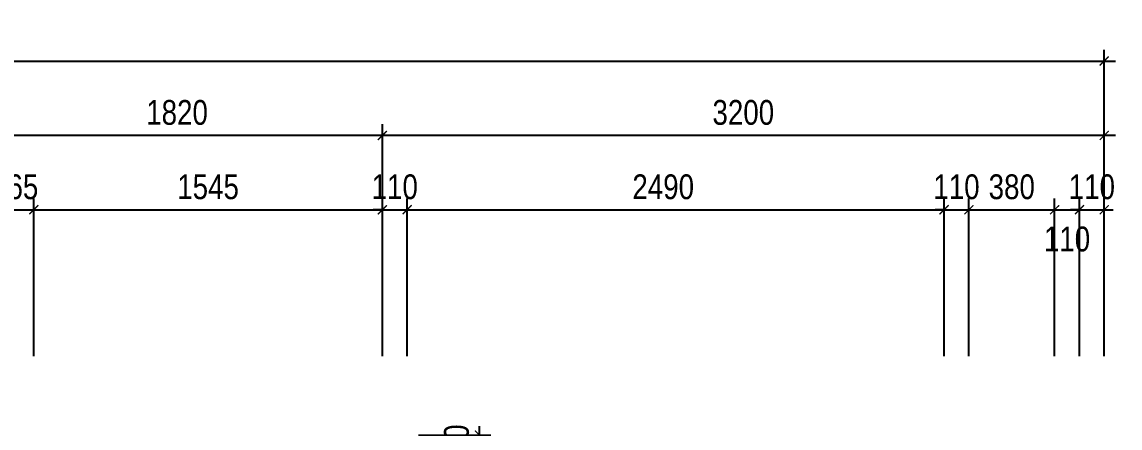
# Model space of a CAD drawing. Header units: millimetres. Extents: x -82962 to 19744, y -138000 to 4535.
# Drawn here: x -62979 to -58112, y -65205 to -63403 of the extents above; entities that cross this region are included whole.
import ezdxf

# ---------------------------------------------------------------- set-up
doc = ezdxf.new("R2010")
doc.units = ezdxf.units.MM
doc.header["$LTSCALE"] = 1000
doc.header["$MEASUREMENT"] = 0
doc.header["$PDMODE"] = 3
doc.layers.get('0').update_dxf_attribs({"lineweight": 30})
doc.layers.get('DEFPOINTS').update_dxf_attribs({"color": 4, "lineweight": 30})
doc.layers.add('THAY', color=4, linetype='Continuous', lineweight=30)
doc.styles.add('dim', font='arial.ttf', dxfattribs={"width": 0.8})
doc.dimstyles.new('1-100-100', dxfattribs={"dimscale": 0, "dimtxt": 2.2, "dimasz": 0.8, "dimexe": 1, "dimexo": 1, "dimgap": 0.9, "dimtad": 1, "dimdec": 0, "dimzin": 0, "dimdsep": 46, "dimtxsty": 'dim', "dimblk1": 'ARCHTICK', "dimblk2": 'ARCHTICK', "dimsah": 1, "dimcen": 1, "dimdle": 1, "dimclrd": 256, "dimclre": 256, "dimclrt": 1, "dimadec": 0, "dimazin": 0, "dimtfac": 0.0001, "dimtdec": 0, "dimtix": 1, "dimtmove": 2, "dimatfit": 3, "dimldrblk": 'DOT', "dimfxl": 100, "dimtolj": 1, "dimtzin": 0, "dimarcsym": 0})

# ---------------------------------------------------------------- blocks, each defined once
blk = doc.blocks.new('_ARCHTICK')
at = {"color": 0, "linetype": 'ByBlock', "const_width": 0.15}
blk.add_lwpolyline([(-0.5, -0.5), (0.5, 0.5)], dxfattribs=at)
blk = doc.blocks.new('*D1352')
at = {"layer": 'DEFPOINTS', "color": 0, "ltscale": 0.2, "transparency": 16777216}
for p in [(-62926.9, -64236.5), (-63091.9, -64936.5), (-62926.9, -64936.5)]:
    blk.add_point(p, dxfattribs=at)
at = {"layer": 'THAY', "lineweight": -2, "ltscale": 0.2, "transparency": 16777216}
for p, q in [((-63091.9, -64886.5), (-63091.9, -64186.5)), ((-62926.9, -64886.5), (-62926.9, -64186.5)), ((-63091.9, -64236.5), (-63131.9, -64236.5)), ((-63091.9, -64236.5), (-62926.9, -64236.5)), ((-62926.9, -64236.5), (-62886.9, -64236.5))]:
    blk.add_line(p, q, dxfattribs=at)
at = {"layer": 'THAY', "lineweight": -2, "ltscale": 0.2, "transparency": 16777216, "xscale": 40.00000032884265, "yscale": 40.00000032884265, "zscale": 40.00000032884265}
blk.add_blockref('_ARCHTICK', (-63091.9, -64236.5), dxfattribs=at)
at = {"layer": 'THAY', "lineweight": -2, "ltscale": 0.2, "transparency": 16777216, "xscale": 40.00000032884265, "yscale": 40.00000032884265, "zscale": 40.00000032884265, "rotation": 180}
blk.add_blockref('_ARCHTICK', (-62926.9, -64236.5), dxfattribs=at)
at = {"layer": 'THAY', "color": 1, "ltscale": 0.2, "transparency": 16777216, "insert": (-63009.4, -64135.3), "char_height": 110, "attachment_point": 5, "style": 'dim'}
blk.add_mtext('\\A1;165', dxfattribs=at)
blk = doc.blocks.new('_DOT')
at = {"color": 0, "linetype": 'ByBlock', "ltscale": 10}
blk.add_line((-0.5, 0), (-1, 0), dxfattribs=at)
at = {"color": 0, "linetype": 'ByBlock', "ltscale": 10, "const_width": 0.5}
blk.add_lwpolyline([(-0.25, 0, 1), (0.25, 0, 1)], format="xyb", close=True, dxfattribs=at)
blk = doc.blocks.new('*D1353')
at = {"layer": 'DEFPOINTS', "color": 0, "ltscale": 0.2, "transparency": 16777216}
for p in [(-61381.9, -64236.5), (-62926.9, -64936.5), (-61381.9, -64936.5)]:
    blk.add_point(p, dxfattribs=at)
at = {"layer": 'THAY', "lineweight": -2, "ltscale": 0.2, "transparency": 16777216}
for p, q in [((-62926.9, -64886.5), (-62926.9, -64186.5)), ((-61381.9, -64886.5), (-61381.9, -64186.5)), ((-62976.9, -64236.5), (-61331.9, -64236.5))]:
    blk.add_line(p, q, dxfattribs=at)
at = {"layer": 'THAY', "lineweight": -2, "ltscale": 0.2, "transparency": 16777216, "xscale": 40.00000032884265, "yscale": 40.00000032884265, "zscale": 40.00000032884265, "rotation": 180}
blk.add_blockref('_ARCHTICK', (-62926.9, -64236.5), dxfattribs=at)
at = {"layer": 'THAY', "lineweight": -2, "ltscale": 0.2, "transparency": 16777216, "xscale": 40.00000032884265, "yscale": 40.00000032884265, "zscale": 40.00000032884265}
blk.add_blockref('_ARCHTICK', (-61381.9, -64236.5), dxfattribs=at)
at = {"layer": 'THAY', "color": 1, "ltscale": 0.2, "transparency": 16777216, "insert": (-62154.4, -64135.3), "char_height": 110, "attachment_point": 5, "style": 'dim'}
blk.add_mtext('\\A1;1545', dxfattribs=at)
blk = doc.blocks.new('*D1354')
at = {"layer": 'DEFPOINTS', "color": 0, "ltscale": 0.2, "transparency": 16777216}
for p in [(-61271.9, -64236.5), (-61381.9, -64936.5), (-61271.9, -64936.5)]:
    blk.add_point(p, dxfattribs=at)
at = {"layer": 'THAY', "lineweight": -2, "ltscale": 0.2, "transparency": 16777216}
for p, q in [((-61381.9, -64886.5), (-61381.9, -64186.5)), ((-61271.9, -64886.5), (-61271.9, -64186.5)), ((-61381.9, -64236.5), (-61421.9, -64236.5)), ((-61381.9, -64236.5), (-61271.9, -64236.5)), ((-61271.9, -64236.5), (-61231.9, -64236.5))]:
    blk.add_line(p, q, dxfattribs=at)
at = {"layer": 'THAY', "lineweight": -2, "ltscale": 0.2, "transparency": 16777216, "xscale": 40.00000032884265, "yscale": 40.00000032884265, "zscale": 40.00000032884265}
blk.add_blockref('_ARCHTICK', (-61381.9, -64236.5), dxfattribs=at)
at = {"layer": 'THAY', "lineweight": -2, "ltscale": 0.2, "transparency": 16777216, "xscale": 40.00000032884265, "yscale": 40.00000032884265, "zscale": 40.00000032884265, "rotation": 180}
blk.add_blockref('_ARCHTICK', (-61271.9, -64236.5), dxfattribs=at)
at = {"layer": 'THAY', "color": 1, "ltscale": 0.2, "transparency": 16777216, "insert": (-61326.9, -64135.3), "char_height": 110, "attachment_point": 5, "style": 'dim'}
blk.add_mtext('\\A1;110', dxfattribs=at)
blk = doc.blocks.new('*D1355')
at = {"layer": 'DEFPOINTS', "color": 0, "ltscale": 0.2, "transparency": 16777216}
for p in [(-58181.9, -64236.5), (-58291.9, -64936.5), (-58181.9, -64936.5)]:
    blk.add_point(p, dxfattribs=at)
at = {"layer": 'THAY', "lineweight": -2, "ltscale": 0.2, "transparency": 16777216}
for p, q in [((-58291.9, -64886.5), (-58291.9, -64186.5)), ((-58181.9, -64886.5), (-58181.9, -64186.5)), ((-58291.9, -64236.5), (-58331.9, -64236.5)), ((-58291.9, -64236.5), (-58181.9, -64236.5)), ((-58181.9, -64236.5), (-58141.9, -64236.5))]:
    blk.add_line(p, q, dxfattribs=at)
at = {"layer": 'THAY', "lineweight": -2, "ltscale": 0.2, "transparency": 16777216, "xscale": 40.00000032884265, "yscale": 40.00000032884265, "zscale": 40.00000032884265}
blk.add_blockref('_ARCHTICK', (-58291.9, -64236.5), dxfattribs=at)
at = {"layer": 'THAY', "lineweight": -2, "ltscale": 0.2, "transparency": 16777216, "xscale": 40.00000032884265, "yscale": 40.00000032884265, "zscale": 40.00000032884265, "rotation": 180}
blk.add_blockref('_ARCHTICK', (-58181.9, -64236.5), dxfattribs=at)
at = {"layer": 'THAY', "color": 1, "ltscale": 0.2, "transparency": 16777216, "insert": (-58236.9, -64135.3), "char_height": 110, "attachment_point": 5, "style": 'dim'}
blk.add_mtext('\\A1;110', dxfattribs=at)
blk = doc.blocks.new('*D1356')
at = {"layer": 'DEFPOINTS', "color": 0, "ltscale": 0.2, "transparency": 16777216}
for p in [(-61381.9, -63906.5), (-61381.9, -64936.5), (-58181.9, -64936.5)]:
    blk.add_point(p, dxfattribs=at)
at = {"layer": 'THAY', "lineweight": -2, "ltscale": 0.2, "transparency": 16777216}
for p, q in [((-61381.9, -64886.5), (-61381.9, -63856.5)), ((-58181.9, -64886.5), (-58181.9, -63856.5)), ((-58131.9, -63906.5), (-61431.9, -63906.5))]:
    blk.add_line(p, q, dxfattribs=at)
at = {"layer": 'THAY', "lineweight": -2, "ltscale": 0.2, "transparency": 16777216, "xscale": 40.00000032884265, "yscale": 40.00000032884265, "zscale": 40.00000032884265, "rotation": 180}
blk.add_blockref('_ARCHTICK', (-61381.9, -63906.5), dxfattribs=at)
at = {"layer": 'THAY', "lineweight": -2, "ltscale": 0.2, "transparency": 16777216, "xscale": 40.00000032884265, "yscale": 40.00000032884265, "zscale": 40.00000032884265}
blk.add_blockref('_ARCHTICK', (-58181.9, -63906.5), dxfattribs=at)
at = {"layer": 'THAY', "color": 1, "ltscale": 0.2, "transparency": 16777216, "insert": (-59781.9, -63805.3), "char_height": 110, "attachment_point": 5, "style": 'dim'}
blk.add_mtext('\\A1;3200', dxfattribs=at)
blk = doc.blocks.new('*D1357')
at = {"layer": 'DEFPOINTS', "color": 0, "ltscale": 0.2, "transparency": 16777216}
for p in [(-63201.9, -63906.5), (-63201.9, -64936.5), (-61381.9, -64936.5)]:
    blk.add_point(p, dxfattribs=at)
at = {"layer": 'THAY', "lineweight": -2, "ltscale": 0.2, "transparency": 16777216}
for p, q in [((-63201.9, -64886.5), (-63201.9, -63856.5)), ((-61381.9, -64886.5), (-61381.9, -63856.5)), ((-61331.9, -63906.5), (-63251.9, -63906.5))]:
    blk.add_line(p, q, dxfattribs=at)
at = {"layer": 'THAY', "lineweight": -2, "ltscale": 0.2, "transparency": 16777216, "xscale": 40.00000032884265, "yscale": 40.00000032884265, "zscale": 40.00000032884265, "rotation": 180}
blk.add_blockref('_ARCHTICK', (-63201.9, -63906.5), dxfattribs=at)
at = {"layer": 'THAY', "lineweight": -2, "ltscale": 0.2, "transparency": 16777216, "xscale": 40.00000032884265, "yscale": 40.00000032884265, "zscale": 40.00000032884265}
blk.add_blockref('_ARCHTICK', (-61381.9, -63906.5), dxfattribs=at)
at = {"layer": 'THAY', "color": 1, "ltscale": 0.2, "transparency": 16777216, "insert": (-62291.9, -63805.3), "char_height": 110, "attachment_point": 5, "style": 'dim'}
blk.add_mtext('\\A1;1820', dxfattribs=at)
blk = doc.blocks.new('*D1361')
at = {"layer": 'DEFPOINTS', "color": 0, "ltscale": 0.2, "transparency": 16777216}
for p in [(-58181.9, -63576.5), (-69681.9, -64936.5), (-58181.9, -64936.5)]:
    blk.add_point(p, dxfattribs=at)
at = {"layer": 'THAY', "lineweight": -2, "ltscale": 0.2, "transparency": 16777216}
for p, q in [((-69681.9, -64886.5), (-69681.9, -63526.5)), ((-58181.9, -64886.5), (-58181.9, -63526.5)), ((-69731.9, -63576.5), (-58131.9, -63576.5))]:
    blk.add_line(p, q, dxfattribs=at)
at = {"layer": 'THAY', "lineweight": -2, "ltscale": 0.2, "transparency": 16777216, "xscale": 40.00000032884265, "yscale": 40.00000032884265, "zscale": 40.00000032884265, "rotation": 180}
blk.add_blockref('_ARCHTICK', (-69681.9, -63576.5), dxfattribs=at)
at = {"layer": 'THAY', "lineweight": -2, "ltscale": 0.2, "transparency": 16777216, "xscale": 40.00000032884265, "yscale": 40.00000032884265, "zscale": 40.00000032884265}
blk.add_blockref('_ARCHTICK', (-58181.9, -63576.5), dxfattribs=at)
at = {"layer": 'THAY', "color": 1, "ltscale": 0.2, "transparency": 16777216, "insert": (-63931.9, -63475.3), "char_height": 110, "attachment_point": 5, "style": 'dim'}
blk.add_mtext('\\A1;11500', dxfattribs=at)
blk = doc.blocks.new('*D1394')
at = {"layer": 'DEFPOINTS', "color": 0, "ltscale": 0.2, "transparency": 16777216}
for p in [(-58891.9, -64236.5), (-61381.9, -64936.5), (-58891.9, -64936.5)]:
    blk.add_point(p, dxfattribs=at)
at = {"layer": 'THAY', "lineweight": -2, "ltscale": 0.2, "transparency": 16777216}
for p, q in [((-61381.9, -64886.5), (-61381.9, -64186.5)), ((-58891.9, -64886.5), (-58891.9, -64186.5)), ((-61431.9, -64236.5), (-58841.9, -64236.5))]:
    blk.add_line(p, q, dxfattribs=at)
at = {"layer": 'THAY', "lineweight": -2, "ltscale": 0.2, "transparency": 16777216, "xscale": 40.00000032884265, "yscale": 40.00000032884265, "zscale": 40.00000032884265, "rotation": 180}
blk.add_blockref('_ARCHTICK', (-61381.9, -64236.5), dxfattribs=at)
at = {"layer": 'THAY', "lineweight": -2, "ltscale": 0.2, "transparency": 16777216, "xscale": 40.00000032884265, "yscale": 40.00000032884265, "zscale": 40.00000032884265}
blk.add_blockref('_ARCHTICK', (-58891.9, -64236.5), dxfattribs=at)
at = {"layer": 'THAY', "color": 1, "ltscale": 0.2, "transparency": 16777216, "insert": (-60136.9, -64135.3), "char_height": 110, "attachment_point": 5, "style": 'dim'}
blk.add_mtext('\\A1;2490', dxfattribs=at)
blk = doc.blocks.new('*D1395')
at = {"layer": 'DEFPOINTS', "color": 0, "ltscale": 0.2, "transparency": 16777216}
for p in [(-58781.9, -64236.5), (-58891.9, -64936.5), (-58781.9, -64936.5)]:
    blk.add_point(p, dxfattribs=at)
at = {"layer": 'THAY', "lineweight": -2, "ltscale": 0.2, "transparency": 16777216}
for p, q in [((-58891.9, -64886.5), (-58891.9, -64186.5)), ((-58781.9, -64886.5), (-58781.9, -64186.5)), ((-58891.9, -64236.5), (-58931.9, -64236.5)), ((-58891.9, -64236.5), (-58781.9, -64236.5)), ((-58781.9, -64236.5), (-58741.9, -64236.5))]:
    blk.add_line(p, q, dxfattribs=at)
at = {"layer": 'THAY', "lineweight": -2, "ltscale": 0.2, "transparency": 16777216, "xscale": 40.00000032884265, "yscale": 40.00000032884265, "zscale": 40.00000032884265}
blk.add_blockref('_ARCHTICK', (-58891.9, -64236.5), dxfattribs=at)
at = {"layer": 'THAY', "lineweight": -2, "ltscale": 0.2, "transparency": 16777216, "xscale": 40.00000032884265, "yscale": 40.00000032884265, "zscale": 40.00000032884265, "rotation": 180}
blk.add_blockref('_ARCHTICK', (-58781.9, -64236.5), dxfattribs=at)
at = {"layer": 'THAY', "color": 1, "ltscale": 0.2, "transparency": 16777216, "insert": (-58836.9, -64135.3), "char_height": 110, "attachment_point": 5, "style": 'dim'}
blk.add_mtext('\\A1;110', dxfattribs=at)
blk = doc.blocks.new('*D1396')
at = {"layer": 'DEFPOINTS', "color": 0, "ltscale": 0.2, "transparency": 16777216}
for p in [(-58401.9, -64236.5), (-58781.9, -64936.5), (-58401.9, -64936.5)]:
    blk.add_point(p, dxfattribs=at)
at = {"layer": 'THAY', "lineweight": -2, "ltscale": 0.2, "transparency": 16777216}
for p, q in [((-58781.9, -64886.5), (-58781.9, -64186.5)), ((-58401.9, -64886.5), (-58401.9, -64186.5)), ((-58831.9, -64236.5), (-58351.9, -64236.5))]:
    blk.add_line(p, q, dxfattribs=at)
at = {"layer": 'THAY', "lineweight": -2, "ltscale": 0.2, "transparency": 16777216, "xscale": 40.00000032884265, "yscale": 40.00000032884265, "zscale": 40.00000032884265, "rotation": 180}
blk.add_blockref('_ARCHTICK', (-58781.9, -64236.5), dxfattribs=at)
at = {"layer": 'THAY', "lineweight": -2, "ltscale": 0.2, "transparency": 16777216, "xscale": 40.00000032884265, "yscale": 40.00000032884265, "zscale": 40.00000032884265}
blk.add_blockref('_ARCHTICK', (-58401.9, -64236.5), dxfattribs=at)
at = {"layer": 'THAY', "color": 1, "ltscale": 0.2, "transparency": 16777216, "insert": (-58591.9, -64135.3), "char_height": 110, "attachment_point": 5, "style": 'dim'}
blk.add_mtext('\\A1;380', dxfattribs=at)
blk = doc.blocks.new('*D1397')
at = {"layer": 'DEFPOINTS', "color": 0, "ltscale": 0.2, "transparency": 16777216}
for p in [(-58291.9, -64236.5), (-58401.9, -64936.5), (-58291.9, -64936.5)]:
    blk.add_point(p, dxfattribs=at)
at = {"layer": 'THAY', "lineweight": -2, "ltscale": 0.2, "transparency": 16777216}
for p, q in [((-58401.9, -64886.5), (-58401.9, -64186.5)), ((-58291.9, -64886.5), (-58291.9, -64186.5)), ((-58451.9, -64236.5), (-58241.9, -64236.5))]:
    blk.add_line(p, q, dxfattribs=at)
at = {"layer": 'THAY', "lineweight": -2, "ltscale": 0.2, "transparency": 16777216, "xscale": 40.00000032884265, "yscale": 40.00000032884265, "zscale": 40.00000032884265, "rotation": 180}
blk.add_blockref('_ARCHTICK', (-58401.9, -64236.5), dxfattribs=at)
at = {"layer": 'THAY', "lineweight": -2, "ltscale": 0.2, "transparency": 16777216, "xscale": 40.00000032884265, "yscale": 40.00000032884265, "zscale": 40.00000032884265}
blk.add_blockref('_ARCHTICK', (-58291.9, -64236.5), dxfattribs=at)
at = {"layer": 'THAY', "color": 1, "ltscale": 0.2, "transparency": 16777216, "insert": (-58346.9, -64367), "char_height": 110, "attachment_point": 5, "style": 'dim'}
blk.add_mtext('\\A1;110', dxfattribs=at)
blk = doc.blocks.new('*D1410')
at = {"layer": 'DEFPOINTS', "color": 0, "ltscale": 0.2, "transparency": 16777216}
for p in [(-61271.9, -65236.5), (-60951.6, -65236.5), (-61271.9, -65346.5)]:
    blk.add_point(p, dxfattribs=at)
at = {"layer": 'THAY', "lineweight": -2, "ltscale": 0.2, "transparency": 16777216}
for p, q in [((-60951.6, -65236.5), (-60951.6, -65196.5)), ((-61221.9, -65236.5), (-60901.6, -65236.5)), ((-60951.6, -65346.5), (-60951.6, -65236.5)), ((-61221.9, -65346.5), (-60901.6, -65346.5)), ((-60951.6, -65346.5), (-60951.6, -65386.5))]:
    blk.add_line(p, q, dxfattribs=at)
at = {"layer": 'THAY', "lineweight": -2, "ltscale": 0.2, "transparency": 16777216, "xscale": 40.00000032884262, "yscale": 40.00000032884262, "zscale": 40.00000032884262}
for p, rotation in [((-60951.6, -65236.5), 270), ((-60951.6, -65346.5), 90)]:
    blk.add_blockref('_ARCHTICK', p, dxfattribs=dict(at, rotation=rotation))
at = {"layer": 'THAY', "color": 1, "ltscale": 0.2, "transparency": 16777216, "insert": (-61052.8, -65291.5), "char_height": 110, "attachment_point": 5, "rotation": 90, "style": 'dim'}
blk.add_mtext('\\A1;110', dxfattribs=at)

msp = doc.modelspace()

# ---------------------------------------------------------------- dimensions: what is measured, and where the dimension line sits
at = {"layer": 'THAY', "ltscale": 0.2}
for base, p1, p2, picture, middle in [((-58181.86937, -63576.49949), (-69681.86937, -64936.4995), (-58181.86937, -64936.4995), '*D1361', (-63931.86937, -63475.33646)), ((-63201.86937, -63906.49949), (-61381.86937, -64936.4995), (-63201.86937, -64936.4995), '*D1357', (-62291.86937, -63805.33646)), ((-61381.86937, -63906.49949), (-58181.86937, -64936.4995), (-61381.86937, -64936.4995), '*D1356', (-59781.86937, -63805.29895)), ((-62926.86937, -64236.4995), (-63091.86937, -64936.4995), (-62926.86937, -64936.4995), '*D1352', (-63009.36937, -64135.33647)), ((-61381.86937, -64236.4995), (-62926.86937, -64936.4995), (-61381.86937, -64936.4995), '*D1353', (-62154.36937, -64135.33647)), ((-61271.86937, -64236.4995), (-61381.86937, -64936.4995), (-61271.86937, -64936.4995), '*D1354', (-61326.86937, -64135.33647)), ((-58891.86937, -64236.4995), (-61381.86937, -64936.4995), (-58891.86937, -64936.4995), '*D1394', (-60136.86937, -64135.33647)), ((-58781.86937, -64236.4995), (-58891.86937, -64936.4995), (-58781.86937, -64936.4995), '*D1395', (-58836.86937, -64135.33647)), ((-58401.86937, -64236.4995), (-58781.86937, -64936.4995), (-58401.86937, -64936.4995), '*D1396', (-58591.86937, -64135.29895)), ((-58181.86937, -64236.4995), (-58291.86937, -64936.4995), (-58181.86937, -64936.4995), '*D1355', (-58236.86937, -64135.33647))]:
    dim = msp.add_linear_dim(base=base, p1=p1, p2=p2, dimstyle='1-100-100', override={"dimscale": 50}, dxfattribs=at)
    dim.commit()
    dim.dimension.update_dxf_attribs({"geometry": picture, "text_midpoint": middle})
dim = msp.add_linear_dim(base=(-58291.86937, -64236.4995), p1=(-58401.86937, -64936.4995), p2=(-58291.86937, -64936.4995), dimstyle='1-100-100', override={"dimscale": 50}, dxfattribs=at)
dim.commit()
dim.dimension.update_dxf_attribs({"geometry": '*D1397', "text_midpoint": (-58346.86937, -64366.98972), "dimtype": 160})
dim = msp.add_linear_dim(base=(-60951.59629, -65236.4995), p1=(-61271.86937, -65346.4995), p2=(-61271.86937, -65236.4995), angle=90, dimstyle='1-100-100', override={"dimscale": 50}, dxfattribs=at)
dim.commit()
dim.dimension.update_dxf_attribs({"geometry": '*D1410', "text_midpoint": (-61052.75932, -65291.4995)})

doc.saveas('drawing.dxf')
